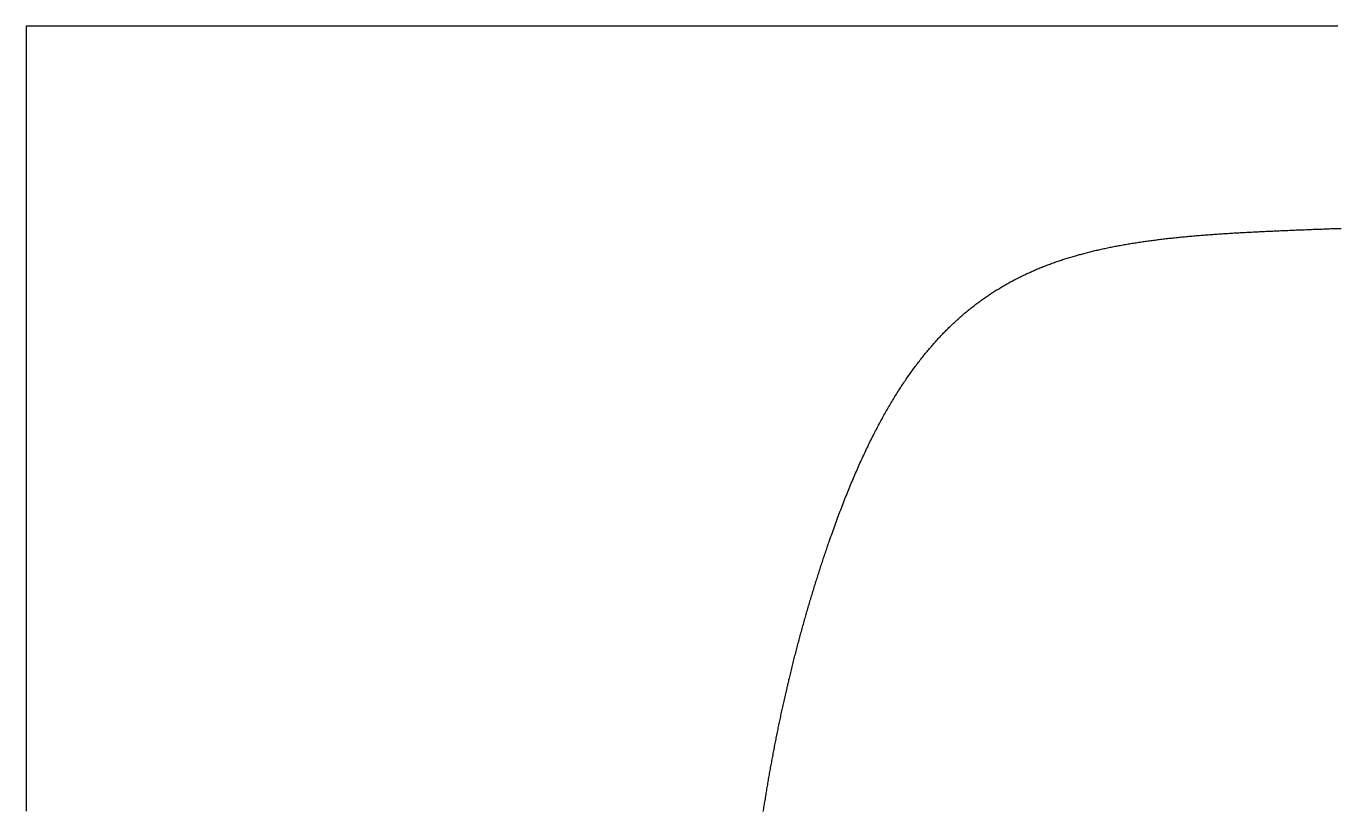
# Model space of a CAD drawing. Header units: metres. Extents: x -45 to 45, y -108 to 108.
# Drawn here: x -45.32 to 0, y 81.27 to 108.36 of the extents above; entities that cross this region are included whole.
import ezdxf

# ---------------------------------------------------------------- set-up
doc = ezdxf.new("R2010")
doc.units = ezdxf.units.M

msp = doc.modelspace()

# ---------------------------------------------------------------- linework, layer by layer
for points in [[(0, 108.36), (-0.05, 108.36), (-0.1, 108.36), (-0.15, 108.36), (-0.2, 108.36), (-0.25, 108.36), (-0.3, 108.36), (-0.35, 108.36), (-0.4, 108.36), (-0.45, 108.36), (-0.5, 108.36), (-0.55, 108.36), (-0.6, 108.36), (-0.65, 108.36), (-0.7, 108.36), (-0.75, 108.36), (-0.8, 108.36), (-0.85, 108.36), (-0.9, 108.36), (-0.95, 108.36), (-1, 108.36), (-1.05, 108.36), (-1.1, 108.36), (-1.15, 108.36), (-1.2, 108.36), (-1.25, 108.36), (-1.3, 108.36), (-1.35, 108.36), (-1.4, 108.36), (-1.451, 108.36), (-1.501, 108.36), (-1.551, 108.36), (-1.601, 108.36), (-1.651, 108.36), (-1.701, 108.36), (-1.751, 108.36), (-1.801, 108.36), (-1.851, 108.36), (-1.901, 108.36), (-1.951, 108.36), (-2.001, 108.36), (-2.051, 108.36), (-2.101, 108.36), (-2.151, 108.36), (-2.201, 108.36), (-2.251, 108.36), (-2.301, 108.36), (-2.351, 108.36), (-2.401, 108.36), (-2.451, 108.36), (-2.501, 108.36), (-2.551, 108.36), (-2.601, 108.36), (-2.651, 108.36), (-2.701, 108.36), (-2.751, 108.36), (-2.801, 108.36), (-2.851, 108.36), (-2.901, 108.36), (-2.951, 108.36), (-3.001, 108.36), (-3.051, 108.36), (-3.101, 108.36), (-3.151, 108.36), (-3.201, 108.36), (-3.251, 108.36), (-3.301, 108.36), (-3.351, 108.36), (-3.401, 108.36), (-3.451, 108.36), (-3.501, 108.36), (-3.551, 108.36), (-3.601, 108.36), (-3.651, 108.36), (-3.701, 108.36), (-3.751, 108.36), (-3.801, 108.36), (-3.851, 108.36), (-3.901, 108.36), (-3.951, 108.36), (-4.001, 108.36), (-4.051, 108.36), (-4.101, 108.36), (-4.151, 108.36), (-4.201, 108.36), (-4.252, 108.36), (-4.302, 108.36), (-4.352, 108.36), (-4.402, 108.36), (-4.452, 108.36), (-4.502, 108.36), (-4.552, 108.36), (-4.602, 108.36), (-4.652, 108.36), (-4.702, 108.36), (-4.752, 108.36), (-4.802, 108.36), (-4.852, 108.36), (-4.902, 108.36), (-4.952, 108.36), (-5.002, 108.36), (-5.052, 108.36), (-5.102, 108.36), (-5.152, 108.36), (-5.202, 108.36), (-5.252, 108.36), (-5.302, 108.36), (-5.352, 108.36), (-5.402, 108.36), (-5.452, 108.36), (-5.502, 108.36), (-5.552, 108.36), (-5.602, 108.36), (-5.652, 108.36), (-5.702, 108.36), (-5.752, 108.36), (-5.802, 108.36), (-5.852, 108.36), (-5.902, 108.36), (-5.952, 108.36), (-6.002, 108.36), (-6.052, 108.36), (-6.102, 108.36), (-6.152, 108.36), (-6.202, 108.36), (-6.252, 108.36), (-6.302, 108.36), (-6.352, 108.36), (-6.402, 108.36), (-6.452, 108.36), (-6.502, 108.36), (-6.552, 108.36), (-6.602, 108.36), (-6.652, 108.36), (-6.702, 108.36), (-6.752, 108.36), (-6.802, 108.36), (-6.852, 108.36), (-6.902, 108.36), (-6.952, 108.36), (-7.002, 108.36), (-7.052, 108.36), (-7.103, 108.36), (-7.153, 108.36), (-7.203, 108.36), (-7.253, 108.36), (-7.303, 108.36), (-7.353, 108.36), (-7.403, 108.36), (-7.453, 108.36), (-7.503, 108.36), (-7.553, 108.36), (-7.603, 108.36), (-7.653, 108.36), (-7.703, 108.36), (-7.753, 108.36), (-7.803, 108.36), (-7.853, 108.36), (-7.903, 108.36), (-7.953, 108.36), (-8.003, 108.36), (-8.053, 108.36), (-8.103, 108.36), (-8.153, 108.36), (-8.203, 108.36), (-8.253, 108.36), (-8.303, 108.36), (-8.353, 108.36), (-8.403, 108.36), (-8.453, 108.36), (-8.503, 108.36), (-8.553, 108.36), (-8.603, 108.36), (-8.653, 108.36), (-8.703, 108.36), (-8.753, 108.36), (-8.803, 108.36), (-8.853, 108.36), (-8.903, 108.36), (-8.953, 108.36), (-9.003, 108.36), (-9.053, 108.36), (-9.103, 108.36), (-9.153, 108.36), (-9.203, 108.36), (-9.253, 108.36), (-9.303, 108.36), (-9.353, 108.36), (-9.403, 108.36), (-9.453, 108.36), (-9.503, 108.36), (-9.553, 108.36), (-9.603, 108.36), (-9.653, 108.36), (-9.703, 108.36), (-9.753, 108.36), (-9.803, 108.36), (-9.853, 108.36), (-9.904, 108.36), (-9.954, 108.36), (-10.004, 108.36), (-10.054, 108.36), (-10.104, 108.36), (-10.154, 108.36), (-10.204, 108.36), (-10.254, 108.36), (-10.304, 108.36), (-10.354, 108.36), (-10.404, 108.36), (-10.454, 108.36), (-10.504, 108.36), (-10.554, 108.36), (-10.604, 108.36), (-10.654, 108.36), (-10.704, 108.36), (-10.754, 108.36), (-10.804, 108.36), (-10.854, 108.36), (-10.904, 108.36), (-10.954, 108.36), (-11.004, 108.36), (-11.054, 108.36), (-11.104, 108.36), (-11.154, 108.36), (-11.204, 108.36), (-11.254, 108.36), (-11.304, 108.36), (-11.354, 108.36), (-11.404, 108.36), (-11.454, 108.36), (-11.504, 108.36), (-11.554, 108.36), (-11.604, 108.36), (-11.654, 108.36), (-11.704, 108.36), (-11.754, 108.36), (-11.804, 108.36), (-11.854, 108.36), (-11.904, 108.36), (-11.954, 108.36), (-12.004, 108.36), (-12.054, 108.36), (-12.104, 108.36), (-12.154, 108.36), (-12.204, 108.36), (-12.254, 108.36), (-12.304, 108.36), (-12.354, 108.36), (-12.404, 108.36), (-12.454, 108.36), (-12.504, 108.36), (-12.554, 108.36), (-12.604, 108.36), (-12.654, 108.36), (-12.704, 108.36), (-12.755, 108.36), (-12.805, 108.36), (-12.855, 108.36), (-12.905, 108.36), (-12.955, 108.36), (-13.005, 108.36), (-13.055, 108.36), (-13.105, 108.36), (-13.155, 108.36), (-13.205, 108.36), (-13.255, 108.36), (-13.305, 108.36), (-13.355, 108.36), (-13.405, 108.36), (-13.455, 108.36), (-13.505, 108.36), (-13.555, 108.36), (-13.605, 108.36), (-13.655, 108.36), (-13.705, 108.36), (-13.755, 108.36), (-13.805, 108.36), (-13.855, 108.36), (-13.905, 108.36), (-13.955, 108.36), (-14.005, 108.36), (-14.055, 108.36), (-14.105, 108.36), (-14.155, 108.36), (-14.205, 108.36), (-14.255, 108.36), (-14.305, 108.36), (-14.355, 108.36), (-14.405, 108.36), (-14.455, 108.36), (-14.505, 108.36), (-14.555, 108.36), (-14.605, 108.36), (-14.655, 108.36), (-14.705, 108.36), (-14.755, 108.36), (-14.805, 108.36), (-14.855, 108.36), (-14.905, 108.36), (-14.955, 108.36), (-15.005, 108.36), (-15.055, 108.36), (-15.105, 108.36), (-15.155, 108.36), (-15.205, 108.36), (-15.255, 108.36), (-15.305, 108.36), (-15.355, 108.36), (-15.405, 108.36), (-15.455, 108.36), (-15.505, 108.36), (-15.556, 108.36), (-15.606, 108.36), (-15.656, 108.36), (-15.706, 108.36), (-15.756, 108.36), (-15.806, 108.36), (-15.856, 108.36), (-15.906, 108.36), (-15.956, 108.36), (-16.006, 108.36), (-16.056, 108.36), (-16.106, 108.36), (-16.156, 108.36), (-16.206, 108.36), (-16.256, 108.36), (-16.306, 108.36), (-16.356, 108.36), (-16.406, 108.36), (-16.456, 108.36), (-16.506, 108.36), (-16.556, 108.36), (-16.606, 108.36), (-16.656, 108.36), (-16.706, 108.36), (-16.756, 108.36), (-16.806, 108.36), (-16.856, 108.36), (-16.906, 108.36), (-16.956, 108.36), (-17.006, 108.36), (-17.056, 108.36), (-17.106, 108.36), (-17.156, 108.36), (-17.206, 108.36), (-17.256, 108.36), (-17.306, 108.36), (-17.356, 108.36), (-17.406, 108.36), (-17.456, 108.36), (-17.506, 108.36), (-17.556, 108.36), (-17.606, 108.36), (-17.656, 108.36), (-17.706, 108.36), (-17.756, 108.36), (-17.806, 108.36), (-17.856, 108.36), (-17.906, 108.36), (-17.956, 108.36), (-18.006, 108.36), (-18.056, 108.36), (-18.106, 108.36), (-18.156, 108.36), (-18.206, 108.36), (-18.256, 108.36), (-18.306, 108.36), (-18.356, 108.36), (-18.407, 108.36), (-18.457, 108.36), (-18.507, 108.36), (-18.557, 108.36), (-18.607, 108.36), (-18.657, 108.36), (-18.707, 108.36), (-18.757, 108.36), (-18.807, 108.36), (-18.857, 108.36), (-18.907, 108.36), (-18.957, 108.36), (-19.007, 108.36), (-19.057, 108.36), (-19.107, 108.36), (-19.157, 108.36), (-19.207, 108.36), (-19.257, 108.36), (-19.307, 108.36), (-19.357, 108.36), (-19.407, 108.36), (-19.457, 108.36), (-19.507, 108.36), (-19.557, 108.36), (-19.607, 108.36), (-19.657, 108.36), (-19.707, 108.36), (-19.757, 108.36), (-19.807, 108.36), (-19.857, 108.36), (-19.907, 108.36), (-19.957, 108.36), (-20.007, 108.36), (-20.057, 108.36), (-20.107, 108.36), (-20.157, 108.36), (-20.207, 108.36), (-20.257, 108.36), (-20.307, 108.36), (-20.357, 108.36), (-20.407, 108.36), (-20.457, 108.36), (-20.507, 108.36), (-20.557, 108.36), (-20.607, 108.36), (-20.657, 108.36), (-20.707, 108.36), (-20.757, 108.36), (-20.807, 108.36), (-20.857, 108.36), (-20.907, 108.36), (-20.957, 108.36), (-21.007, 108.36), (-21.057, 108.36), (-21.107, 108.36), (-21.157, 108.36), (-21.208, 108.36), (-21.258, 108.36), (-21.308, 108.36), (-21.358, 108.36), (-21.408, 108.36), (-21.458, 108.36), (-21.508, 108.36), (-21.558, 108.36), (-21.608, 108.36), (-21.658, 108.36), (-21.708, 108.36), (-21.758, 108.36), (-21.808, 108.36), (-21.858, 108.36), (-21.908, 108.36), (-21.958, 108.36), (-22.008, 108.36), (-22.058, 108.36), (-22.108, 108.36), (-22.158, 108.36), (-22.208, 108.36), (-22.258, 108.36), (-22.308, 108.36), (-22.358, 108.36), (-22.408, 108.36), (-22.458, 108.36), (-22.508, 108.36), (-22.558, 108.36), (-22.608, 108.36), (-22.658, 108.36), (-22.708, 108.36), (-22.758, 108.36), (-22.808, 108.36), (-22.858, 108.36), (-22.908, 108.36), (-22.958, 108.36), (-23.008, 108.36), (-23.058, 108.36), (-23.108, 108.36), (-23.158, 108.36), (-23.208, 108.36), (-23.258, 108.36), (-23.308, 108.36), (-23.358, 108.36), (-23.408, 108.36), (-23.458, 108.36), (-23.508, 108.36), (-23.558, 108.36), (-23.608, 108.36), (-23.658, 108.36), (-23.708, 108.36), (-23.758, 108.36), (-23.808, 108.36), (-23.858, 108.36), (-23.908, 108.36), (-23.958, 108.36), (-24.009, 108.36), (-24.059, 108.36), (-24.109, 108.36), (-24.159, 108.36), (-24.209, 108.36), (-24.259, 108.36), (-24.309, 108.36), (-24.359, 108.36), (-24.409, 108.36), (-24.459, 108.36), (-24.509, 108.36), (-24.559, 108.36), (-24.609, 108.36), (-24.659, 108.36), (-24.709, 108.36), (-24.759, 108.36), (-24.809, 108.36), (-24.859, 108.36), (-24.909, 108.36), (-24.959, 108.36), (-25.009, 108.36), (-25.059, 108.36), (-25.109, 108.36), (-25.159, 108.36), (-25.209, 108.36), (-25.259, 108.36), (-25.309, 108.36), (-25.359, 108.36), (-25.409, 108.36), (-25.459, 108.36), (-25.509, 108.36), (-25.559, 108.36), (-25.609, 108.36), (-25.659, 108.36), (-25.709, 108.36), (-25.759, 108.36), (-25.809, 108.36), (-25.859, 108.36), (-25.909, 108.36), (-25.959, 108.36), (-26.009, 108.36), (-26.059, 108.36), (-26.109, 108.36), (-26.159, 108.36), (-26.209, 108.36), (-26.259, 108.36), (-26.309, 108.36), (-26.359, 108.36), (-26.409, 108.36), (-26.459, 108.36), (-26.509, 108.36), (-26.559, 108.36), (-26.609, 108.36), (-26.659, 108.36), (-26.709, 108.36), (-26.759, 108.36), (-26.809, 108.36), (-26.86, 108.36), (-26.91, 108.36), (-26.96, 108.36), (-27.01, 108.36), (-27.06, 108.36), (-27.11, 108.36), (-27.16, 108.36), (-27.21, 108.36), (-27.26, 108.36), (-27.31, 108.36), (-27.36, 108.36), (-27.41, 108.36), (-27.46, 108.36), (-27.51, 108.36), (-27.56, 108.36), (-27.61, 108.36), (-27.66, 108.36), (-27.71, 108.36), (-27.76, 108.36), (-27.81, 108.36), (-27.86, 108.36), (-27.91, 108.36), (-27.96, 108.36), (-28.01, 108.36), (-28.06, 108.36), (-28.11, 108.36), (-28.16, 108.36), (-28.21, 108.36), (-28.26, 108.36), (-28.31, 108.36), (-28.36, 108.36), (-28.41, 108.36), (-28.46, 108.36), (-28.51, 108.36), (-28.56, 108.36), (-28.61, 108.36), (-28.66, 108.36), (-28.71, 108.36), (-28.76, 108.36), (-28.81, 108.36), (-28.86, 108.36), (-28.91, 108.36), (-28.96, 108.36), (-29.01, 108.36), (-29.06, 108.36), (-29.11, 108.36), (-29.16, 108.36), (-29.21, 108.36), (-29.26, 108.36), (-29.31, 108.36), (-29.36, 108.36), (-29.41, 108.36), (-29.46, 108.36), (-29.51, 108.36), (-29.56, 108.36), (-29.61, 108.36), (-29.661, 108.36), (-29.711, 108.36), (-29.761, 108.36), (-29.811, 108.36), (-29.861, 108.36), (-29.911, 108.36), (-29.961, 108.36), (-30.011, 108.36), (-30.061, 108.36), (-30.111, 108.36), (-30.161, 108.36), (-30.211, 108.36), (-30.261, 108.36), (-30.311, 108.36), (-30.361, 108.36), (-30.411, 108.36), (-30.461, 108.36), (-30.511, 108.36), (-30.561, 108.36), (-30.611, 108.36), (-30.661, 108.36), (-30.711, 108.36), (-30.761, 108.36), (-30.811, 108.36), (-30.861, 108.36), (-30.911, 108.36), (-30.961, 108.36), (-31.011, 108.36), (-31.061, 108.36), (-31.111, 108.36), (-31.161, 108.36), (-31.211, 108.36), (-31.261, 108.36), (-31.311, 108.36), (-31.361, 108.36), (-31.411, 108.36), (-31.461, 108.36), (-31.511, 108.36), (-31.561, 108.36), (-31.611, 108.36), (-31.661, 108.36), (-31.711, 108.36), (-31.761, 108.36), (-31.811, 108.36), (-31.861, 108.36), (-31.911, 108.36), (-31.961, 108.36), (-32.011, 108.36), (-32.061, 108.36), (-32.111, 108.36), (-32.161, 108.36), (-32.211, 108.36), (-32.261, 108.36), (-32.311, 108.36), (-32.361, 108.36), (-32.411, 108.36), (-32.461, 108.36), (-32.512, 108.36), (-32.562, 108.36), (-32.612, 108.36), (-32.662, 108.36), (-32.712, 108.36), (-32.762, 108.36), (-32.812, 108.36), (-32.862, 108.36), (-32.912, 108.36), (-32.962, 108.36), (-33.012, 108.36), (-33.062, 108.36), (-33.112, 108.36), (-33.162, 108.36), (-33.212, 108.36), (-33.262, 108.36), (-33.312, 108.36), (-33.362, 108.36), (-33.412, 108.36), (-33.462, 108.36), (-33.512, 108.36), (-33.562, 108.36), (-33.612, 108.36), (-33.662, 108.36), (-33.712, 108.36), (-33.762, 108.36), (-33.812, 108.36), (-33.862, 108.36), (-33.912, 108.36), (-33.962, 108.36), (-34.012, 108.36), (-34.062, 108.36), (-34.112, 108.36), (-34.162, 108.36), (-34.212, 108.36), (-34.262, 108.36), (-34.312, 108.36), (-34.362, 108.36), (-34.412, 108.36), (-34.462, 108.36), (-34.512, 108.36), (-34.562, 108.36), (-34.612, 108.36), (-34.662, 108.36), (-34.712, 108.36), (-34.762, 108.36), (-34.812, 108.36), (-34.862, 108.36), (-34.912, 108.36), (-34.962, 108.36), (-35.012, 108.36), (-35.062, 108.36), (-35.112, 108.36), (-35.162, 108.36), (-35.212, 108.36), (-35.262, 108.36), (-35.313, 108.36), (-35.363, 108.36), (-35.413, 108.36), (-35.463, 108.36), (-35.513, 108.36), (-35.563, 108.36), (-35.613, 108.36), (-35.663, 108.36), (-35.713, 108.36), (-35.763, 108.36), (-35.813, 108.36), (-35.863, 108.36), (-35.913, 108.36), (-35.963, 108.36), (-36.013, 108.36), (-36.063, 108.36), (-36.113, 108.36), (-36.163, 108.36), (-36.213, 108.36), (-36.263, 108.36), (-36.313, 108.36), (-36.363, 108.36), (-36.413, 108.36), (-36.463, 108.36), (-36.513, 108.36), (-36.563, 108.36), (-36.613, 108.36), (-36.663, 108.36), (-36.713, 108.36), (-36.763, 108.36), (-36.813, 108.36), (-36.863, 108.36), (-36.913, 108.36), (-36.963, 108.36), (-37.013, 108.36), (-37.063, 108.36), (-37.113, 108.36), (-37.163, 108.36), (-37.213, 108.36), (-37.263, 108.36), (-37.313, 108.36), (-37.363, 108.36), (-37.413, 108.36), (-37.463, 108.36), (-37.513, 108.36), (-37.563, 108.36), (-37.613, 108.36), (-37.663, 108.36), (-37.713, 108.36), (-37.763, 108.36), (-37.813, 108.36), (-37.863, 108.36), (-37.913, 108.36), (-37.963, 108.36), (-38.013, 108.36), (-38.063, 108.36), (-38.113, 108.36), (-38.164, 108.36), (-38.214, 108.36), (-38.264, 108.36), (-38.314, 108.36), (-38.364, 108.36), (-38.414, 108.36), (-38.464, 108.36), (-38.514, 108.36), (-38.564, 108.36), (-38.614, 108.36), (-38.664, 108.36), (-38.714, 108.36), (-38.764, 108.36), (-38.814, 108.36), (-38.864, 108.36), (-38.914, 108.36), (-38.964, 108.36), (-39.014, 108.36), (-39.064, 108.36), (-39.114, 108.36), (-39.164, 108.36), (-39.214, 108.36), (-39.264, 108.36), (-39.314, 108.36), (-39.364, 108.36), (-39.414, 108.36), (-39.464, 108.36), (-39.514, 108.36), (-39.564, 108.36), (-39.614, 108.36), (-39.664, 108.36), (-39.714, 108.36), (-39.764, 108.36), (-39.814, 108.36), (-39.864, 108.36), (-39.914, 108.36), (-39.964, 108.36), (-40.014, 108.36), (-40.064, 108.36), (-40.114, 108.36), (-40.164, 108.36), (-40.214, 108.36), (-40.264, 108.36), (-40.314, 108.36), (-40.364, 108.36), (-40.414, 108.36), (-40.464, 108.36), (-40.514, 108.36), (-40.564, 108.36), (-40.614, 108.36), (-40.664, 108.36), (-40.714, 108.36), (-40.764, 108.36), (-40.814, 108.36), (-40.864, 108.36), (-40.914, 108.36), (-40.965, 108.36), (-41.015, 108.36), (-41.065, 108.36), (-41.115, 108.36), (-41.165, 108.36), (-41.215, 108.36), (-41.265, 108.36), (-41.315, 108.36), (-41.365, 108.36), (-41.415, 108.36), (-41.465, 108.36), (-41.515, 108.36), (-41.565, 108.36), (-41.615, 108.36), (-41.665, 108.36), (-41.715, 108.36), (-41.765, 108.36), (-41.815, 108.36), (-41.865, 108.36), (-41.915, 108.36), (-41.965, 108.36), (-42.015, 108.36), (-42.065, 108.36), (-42.115, 108.36), (-42.165, 108.36), (-42.215, 108.36), (-42.265, 108.36), (-42.315, 108.36), (-42.365, 108.36), (-42.415, 108.36), (-42.465, 108.36), (-42.515, 108.36), (-42.565, 108.36), (-42.615, 108.36), (-42.665, 108.36), (-42.715, 108.36), (-42.765, 108.36), (-42.815, 108.36), (-42.865, 108.36), (-42.915, 108.36), (-42.965, 108.36), (-43.015, 108.36), (-43.065, 108.36), (-43.115, 108.36), (-43.165, 108.36), (-43.215, 108.36), (-43.265, 108.36), (-43.315, 108.36), (-43.365, 108.36), (-43.415, 108.36), (-43.465, 108.36), (-43.515, 108.36), (-43.565, 108.36), (-43.615, 108.36), (-43.665, 108.36), (-43.715, 108.36), (-43.765, 108.36), (-43.816, 108.36), (-43.866, 108.36), (-43.916, 108.36), (-43.966, 108.36), (-44.016, 108.36), (-44.066, 108.36), (-44.116, 108.36), (-44.166, 108.36), (-44.216, 108.36), (-44.266, 108.36), (-44.316, 108.36), (-44.366, 108.36), (-44.416, 108.36), (-44.466, 108.36), (-44.516, 108.36), (-44.566, 108.36), (-44.616, 108.36), (-44.666, 108.36), (-44.716, 108.36), (-44.766, 108.36), (-44.816, 108.36), (-44.866, 108.36), (-44.916, 108.36), (-44.966, 108.36), (-45.016, 108.36), (-45.066, 108.36), (-45.116, 108.36), (-45.166, 108.36), (-45.216, 108.36), (-45.266, 108.36), (-45.316, 108.36)], [(-45.316, 108.36), (-45.316, 108.31), (-45.316, 108.26), (-45.316, 108.21), (-45.316, 108.16), (-45.316, 108.11), (-45.316, 108.06), (-45.316, 108.01), (-45.316, 107.96), (-45.316, 107.91), (-45.316, 107.86), (-45.316, 107.81), (-45.316, 107.76), (-45.316, 107.71), (-45.316, 107.66), (-45.316, 107.61), (-45.316, 107.56), (-45.316, 107.51), (-45.316, 107.46), (-45.316, 107.41), (-45.316, 107.36), (-45.316, 107.31), (-45.316, 107.26), (-45.316, 107.21), (-45.316, 107.16), (-45.316, 107.11), (-45.316, 107.06), (-45.316, 107.01), (-45.316, 106.96), (-45.316, 106.91), (-45.316, 106.86), (-45.316, 106.81), (-45.316, 106.76), (-45.316, 106.71), (-45.316, 106.66), (-45.316, 106.61), (-45.316, 106.56), (-45.316, 106.51), (-45.316, 106.46), (-45.316, 106.41), (-45.316, 106.36), (-45.316, 106.31), (-45.316, 106.26), (-45.316, 106.21), (-45.316, 106.16), (-45.316, 106.11), (-45.316, 106.06), (-45.316, 106.01), (-45.316, 105.96), (-45.316, 105.91), (-45.316, 105.86), (-45.316, 105.81), (-45.316, 105.76), (-45.316, 105.71), (-45.316, 105.66), (-45.316, 105.61), (-45.316, 105.56), (-45.316, 105.51), (-45.316, 105.46), (-45.316, 105.41), (-45.316, 105.36), (-45.316, 105.31), (-45.316, 105.26), (-45.316, 105.21), (-45.316, 105.16), (-45.316, 105.11), (-45.316, 105.06), (-45.316, 105.01), (-45.316, 104.96), (-45.316, 104.91), (-45.316, 104.86), (-45.316, 104.81), (-45.316, 104.76), (-45.316, 104.71), (-45.316, 104.66), (-45.316, 104.61), (-45.316, 104.56), (-45.316, 104.51), (-45.316, 104.46), (-45.316, 104.41), (-45.316, 104.36), (-45.316, 104.31), (-45.316, 104.26), (-45.316, 104.21), (-45.316, 104.16), (-45.316, 104.11), (-45.316, 104.06), (-45.316, 104.01), (-45.316, 103.96), (-45.316, 103.91), (-45.316, 103.86), (-45.316, 103.81), (-45.316, 103.76), (-45.316, 103.71), (-45.316, 103.66), (-45.316, 103.61), (-45.316, 103.56), (-45.316, 103.51), (-45.316, 103.46), (-45.316, 103.41), (-45.316, 103.36), (-45.316, 103.31), (-45.316, 103.26), (-45.316, 103.21), (-45.316, 103.16), (-45.316, 103.11), (-45.316, 103.06), (-45.316, 103.01), (-45.316, 102.96), (-45.316, 102.91), (-45.316, 102.86), (-45.316, 102.81), (-45.316, 102.76), (-45.316, 102.71), (-45.316, 102.66), (-45.316, 102.61), (-45.316, 102.56), (-45.316, 102.51), (-45.316, 102.46), (-45.316, 102.41), (-45.316, 102.36), (-45.316, 102.31), (-45.316, 102.26), (-45.316, 102.21), (-45.316, 102.16), (-45.316, 102.11), (-45.316, 102.06), (-45.316, 102.01), (-45.316, 101.96), (-45.316, 101.91), (-45.316, 101.86), (-45.316, 101.81), (-45.316, 101.76), (-45.316, 101.71), (-45.316, 101.66), (-45.316, 101.61), (-45.316, 101.56), (-45.316, 101.51), (-45.316, 101.46), (-45.316, 101.41), (-45.316, 101.36), (-45.316, 101.31), (-45.316, 101.26), (-45.316, 101.21), (-45.316, 101.16), (-45.316, 101.11), (-45.316, 101.06), (-45.316, 101.01), (-45.316, 100.96), (-45.316, 100.91), (-45.316, 100.86), (-45.316, 100.81), (-45.316, 100.76), (-45.316, 100.71), (-45.316, 100.66), (-45.316, 100.61), (-45.316, 100.56), (-45.316, 100.51), (-45.316, 100.46), (-45.316, 100.41), (-45.316, 100.36), (-45.316, 100.31), (-45.316, 100.26), (-45.316, 100.21), (-45.316, 100.16), (-45.316, 100.11), (-45.316, 100.06), (-45.316, 100.01), (-45.316, 99.96), (-45.316, 99.91), (-45.316, 99.86), (-45.316, 99.81), (-45.316, 99.76), (-45.316, 99.71), (-45.316, 99.66), (-45.316, 99.61), (-45.316, 99.56), (-45.316, 99.51), (-45.316, 99.46), (-45.316, 99.41), (-45.316, 99.36), (-45.316, 99.31), (-45.316, 99.26), (-45.316, 99.21), (-45.316, 99.16), (-45.316, 99.11), (-45.316, 99.06), (-45.316, 99.01), (-45.316, 98.96), (-45.316, 98.91), (-45.316, 98.86), (-45.316, 98.81), (-45.316, 98.76), (-45.316, 98.71), (-45.316, 98.66), (-45.316, 98.61), (-45.316, 98.56), (-45.316, 98.51), (-45.316, 98.46), (-45.316, 98.41), (-45.316, 98.36), (-45.316, 98.31), (-45.316, 98.26), (-45.316, 98.21), (-45.316, 98.16), (-45.316, 98.11), (-45.316, 98.059), (-45.316, 98.009), (-45.316, 97.959), (-45.316, 97.909), (-45.316, 97.859), (-45.316, 97.809), (-45.316, 97.759), (-45.316, 97.709), (-45.316, 97.659), (-45.316, 97.609), (-45.316, 97.559), (-45.316, 97.509), (-45.316, 97.459), (-45.316, 97.409), (-45.316, 97.359), (-45.316, 97.309), (-45.316, 97.259), (-45.316, 97.209), (-45.316, 97.159), (-45.316, 97.109), (-45.316, 97.059), (-45.316, 97.009), (-45.316, 96.959), (-45.316, 96.909), (-45.316, 96.859), (-45.316, 96.809), (-45.316, 96.759), (-45.316, 96.709), (-45.316, 96.659), (-45.316, 96.609), (-45.316, 96.559), (-45.316, 96.509), (-45.316, 96.459), (-45.316, 96.409), (-45.316, 96.359), (-45.316, 96.309), (-45.316, 96.259), (-45.316, 96.209), (-45.316, 96.159), (-45.316, 96.109), (-45.316, 96.059), (-45.316, 96.009), (-45.316, 95.959), (-45.316, 95.909), (-45.316, 95.859), (-45.316, 95.809), (-45.316, 95.759), (-45.316, 95.709), (-45.316, 95.659), (-45.316, 95.609), (-45.316, 95.559), (-45.316, 95.509), (-45.316, 95.459), (-45.316, 95.409), (-45.316, 95.359), (-45.316, 95.309), (-45.316, 95.259), (-45.316, 95.209), (-45.316, 95.159), (-45.316, 95.109), (-45.316, 95.059), (-45.316, 95.009), (-45.316, 94.959), (-45.316, 94.909), (-45.316, 94.859), (-45.316, 94.809), (-45.316, 94.759), (-45.316, 94.709), (-45.316, 94.659), (-45.316, 94.609), (-45.316, 94.559), (-45.316, 94.509), (-45.316, 94.459), (-45.316, 94.409), (-45.316, 94.359), (-45.316, 94.309), (-45.316, 94.259), (-45.316, 94.209), (-45.316, 94.159), (-45.316, 94.109), (-45.316, 94.059), (-45.316, 94.009), (-45.316, 93.959), (-45.316, 93.909), (-45.316, 93.859), (-45.316, 93.809), (-45.316, 93.759), (-45.316, 93.709), (-45.316, 93.659), (-45.316, 93.609), (-45.316, 93.559), (-45.316, 93.509), (-45.316, 93.459), (-45.316, 93.409), (-45.316, 93.359), (-45.316, 93.309), (-45.316, 93.259), (-45.316, 93.209), (-45.316, 93.159), (-45.316, 93.109), (-45.316, 93.059), (-45.316, 93.009), (-45.316, 92.959), (-45.316, 92.909), (-45.316, 92.859), (-45.316, 92.809), (-45.316, 92.759), (-45.316, 92.709), (-45.316, 92.659), (-45.316, 92.609), (-45.316, 92.559), (-45.316, 92.509), (-45.316, 92.459), (-45.316, 92.409), (-45.316, 92.359), (-45.316, 92.309), (-45.316, 92.259), (-45.316, 92.209), (-45.316, 92.159), (-45.316, 92.109), (-45.316, 92.059), (-45.316, 92.009), (-45.316, 91.959), (-45.316, 91.909), (-45.316, 91.859), (-45.316, 91.809), (-45.316, 91.759), (-45.316, 91.709), (-45.316, 91.659), (-45.316, 91.609), (-45.316, 91.559), (-45.316, 91.509), (-45.316, 91.459), (-45.316, 91.409), (-45.316, 91.359), (-45.316, 91.309), (-45.316, 91.259), (-45.316, 91.209), (-45.316, 91.159), (-45.316, 91.109), (-45.316, 91.059), (-45.316, 91.009), (-45.316, 90.959), (-45.316, 90.909), (-45.316, 90.859), (-45.316, 90.809), (-45.316, 90.759), (-45.316, 90.709), (-45.316, 90.659), (-45.316, 90.609), (-45.316, 90.559), (-45.316, 90.509), (-45.316, 90.459), (-45.316, 90.409), (-45.316, 90.359), (-45.316, 90.309), (-45.316, 90.259), (-45.316, 90.209), (-45.316, 90.159), (-45.316, 90.109), (-45.316, 90.059), (-45.316, 90.009), (-45.316, 89.959), (-45.316, 89.909), (-45.316, 89.859), (-45.316, 89.809), (-45.316, 89.759), (-45.316, 89.709), (-45.316, 89.659), (-45.316, 89.609), (-45.316, 89.559), (-45.316, 89.509), (-45.316, 89.459), (-45.316, 89.409), (-45.316, 89.359), (-45.316, 89.309), (-45.316, 89.259), (-45.316, 89.209), (-45.316, 89.159), (-45.316, 89.109), (-45.316, 89.059), (-45.316, 89.009), (-45.316, 88.959), (-45.316, 88.909), (-45.316, 88.859), (-45.316, 88.809), (-45.316, 88.759), (-45.316, 88.709), (-45.316, 88.659), (-45.316, 88.609), (-45.316, 88.559), (-45.316, 88.509), (-45.316, 88.459), (-45.316, 88.409), (-45.316, 88.359), (-45.316, 88.309), (-45.316, 88.259), (-45.316, 88.209), (-45.316, 88.159), (-45.316, 88.109), (-45.316, 88.059), (-45.316, 88.009), (-45.316, 87.959), (-45.316, 87.909), (-45.316, 87.859), (-45.316, 87.809), (-45.316, 87.758), (-45.316, 87.708), (-45.316, 87.658), (-45.316, 87.608), (-45.316, 87.558), (-45.316, 87.508), (-45.316, 87.458), (-45.316, 87.408), (-45.316, 87.358), (-45.316, 87.308), (-45.316, 87.258), (-45.316, 87.208), (-45.316, 87.158), (-45.316, 87.108), (-45.316, 87.058), (-45.316, 87.008), (-45.316, 86.958), (-45.316, 86.908), (-45.316, 86.858), (-45.316, 86.808), (-45.316, 86.758), (-45.316, 86.708), (-45.316, 86.658), (-45.316, 86.608), (-45.316, 86.558), (-45.316, 86.508), (-45.316, 86.458), (-45.316, 86.408), (-45.316, 86.358), (-45.316, 86.308), (-45.316, 86.258), (-45.316, 86.208), (-45.316, 86.158), (-45.316, 86.108), (-45.316, 86.058), (-45.316, 86.008), (-45.316, 85.958), (-45.316, 85.908), (-45.316, 85.858), (-45.316, 85.808), (-45.316, 85.758), (-45.316, 85.708), (-45.316, 85.658), (-45.316, 85.608), (-45.316, 85.558), (-45.316, 85.508), (-45.316, 85.458), (-45.316, 85.408), (-45.316, 85.358), (-45.316, 85.308), (-45.316, 85.258), (-45.316, 85.208), (-45.316, 85.158), (-45.316, 85.108), (-45.316, 85.058), (-45.316, 85.008), (-45.316, 84.958), (-45.316, 84.908), (-45.316, 84.858), (-45.316, 84.808), (-45.316, 84.758), (-45.316, 84.708), (-45.316, 84.658), (-45.316, 84.608), (-45.316, 84.558), (-45.316, 84.508), (-45.316, 84.458), (-45.316, 84.408), (-45.316, 84.358), (-45.316, 84.308), (-45.316, 84.258), (-45.316, 84.208), (-45.316, 84.158), (-45.316, 84.108), (-45.316, 84.058), (-45.316, 84.008), (-45.316, 83.958), (-45.316, 83.908), (-45.316, 83.858), (-45.316, 83.808), (-45.316, 83.758), (-45.316, 83.708), (-45.316, 83.658), (-45.316, 83.608), (-45.316, 83.558), (-45.316, 83.508), (-45.316, 83.458), (-45.316, 83.408), (-45.316, 83.358), (-45.316, 83.308), (-45.316, 83.258), (-45.316, 83.208), (-45.316, 83.158), (-45.316, 83.108), (-45.316, 83.058), (-45.316, 83.008), (-45.316, 82.958), (-45.316, 82.908), (-45.316, 82.858), (-45.316, 82.808), (-45.316, 82.758), (-45.316, 82.708), (-45.316, 82.658), (-45.316, 82.608), (-45.316, 82.558), (-45.316, 82.508), (-45.316, 82.458), (-45.316, 82.408), (-45.316, 82.358), (-45.316, 82.308), (-45.316, 82.258), (-45.316, 82.208), (-45.316, 82.158), (-45.316, 82.108), (-45.316, 82.058), (-45.316, 82.008), (-45.316, 81.958), (-45.316, 81.908), (-45.316, 81.858), (-45.316, 81.808), (-45.316, 81.758), (-45.316, 81.708), (-45.316, 81.658), (-45.316, 81.608), (-45.316, 81.558), (-45.316, 81.508), (-45.316, 81.458), (-45.316, 81.408), (-45.316, 81.358), (-45.316, 81.308), (-45.316, 81.258)], [(-17.557, 90.608), (-17.534, 90.676), (-17.51, 90.744), (-17.486, 90.811), (-17.463, 90.878), (-17.439, 90.945), (-17.415, 91.011), (-17.391, 91.078), (-17.367, 91.144), (-17.343, 91.209), (-17.319, 91.274), (-17.295, 91.339), (-17.271, 91.404), (-17.247, 91.469), (-17.223, 91.533), (-17.199, 91.597), (-17.175, 91.66), (-17.15, 91.724), (-17.126, 91.787), (-17.102, 91.849), (-17.077, 91.912), (-17.053, 91.974), (-17.029, 92.036), (-17.004, 92.097), (-16.98, 92.159), (-16.955, 92.22), (-16.931, 92.28), (-16.906, 92.341), (-16.882, 92.401), (-16.857, 92.461), (-16.832, 92.521), (-16.808, 92.58), (-16.783, 92.639), (-16.758, 92.698), (-16.733, 92.757), (-16.708, 92.815), (-16.683, 92.873), (-16.658, 92.931), (-16.633, 92.988), (-16.608, 93.045), (-16.583, 93.102), (-16.558, 93.159), (-16.533, 93.215), (-16.508, 93.271), (-16.483, 93.327), (-16.457, 93.383), (-16.432, 93.438), (-16.407, 93.493), (-16.381, 93.548), (-16.356, 93.602), (-16.33, 93.656), (-16.305, 93.71), (-16.279, 93.764), (-16.254, 93.818), (-16.228, 93.871), (-16.202, 93.924), (-16.176, 93.976), (-16.151, 94.029), (-16.125, 94.081), (-16.099, 94.133), (-16.073, 94.184), (-16.047, 94.236), (-16.021, 94.287), (-15.995, 94.338), (-15.969, 94.388), (-15.943, 94.439), (-15.917, 94.489), (-15.89, 94.539), (-15.864, 94.588), (-15.838, 94.638), (-15.811, 94.687), (-15.785, 94.736), (-15.758, 94.784), (-15.732, 94.833), (-15.705, 94.881), (-15.679, 94.929), (-15.652, 94.976), (-15.625, 95.024), (-15.598, 95.071), (-15.572, 95.118), (-15.545, 95.164), (-15.518, 95.211), (-15.491, 95.257), (-15.464, 95.303), (-15.437, 95.348), (-15.41, 95.394), (-15.382, 95.439), (-15.355, 95.484), (-15.328, 95.529), (-15.301, 95.573), (-15.273, 95.617), (-15.246, 95.661), (-15.218, 95.705), (-15.191, 95.749), (-15.163, 95.792), (-15.136, 95.835), (-15.108, 95.878), (-15.08, 95.92), (-15.052, 95.963), (-15.024, 96.005), (-14.997, 96.047), (-14.969, 96.088), (-14.941, 96.13), (-14.912, 96.171), (-14.884, 96.212), (-14.856, 96.253), (-14.828, 96.293), (-14.8, 96.334), (-14.771, 96.374), (-14.743, 96.414), (-14.714, 96.453), (-14.686, 96.493), (-14.657, 96.532), (-14.629, 96.571), (-14.6, 96.609), (-14.571, 96.648), (-14.542, 96.686), (-14.514, 96.724), (-14.485, 96.762), (-14.456, 96.8), (-14.427, 96.837), (-14.397, 96.875), (-14.368, 96.912), (-14.339, 96.948), (-14.31, 96.985), (-14.28, 97.021), (-14.251, 97.057), (-14.222, 97.093), (-14.192, 97.129), (-14.162, 97.165), (-14.133, 97.2), (-14.103, 97.235), (-14.073, 97.27), (-14.043, 97.304), (-14.014, 97.339), (-13.984, 97.373), (-13.954, 97.407), (-13.923, 97.441), (-13.893, 97.475), (-13.863, 97.508), (-13.833, 97.541), (-13.802, 97.574), (-13.772, 97.607), (-13.742, 97.64), (-13.711, 97.672), (-13.68, 97.705), (-13.65, 97.737), (-13.619, 97.768), (-13.588, 97.8), (-13.557, 97.831), (-13.526, 97.863), (-13.495, 97.894), (-13.464, 97.925), (-13.433, 97.955), (-13.402, 97.986), (-13.371, 98.016), (-13.339, 98.046), (-13.308, 98.076), (-13.277, 98.105), (-13.245, 98.135), (-13.213, 98.164), (-13.182, 98.193), (-13.15, 98.222), (-13.118, 98.251), (-13.086, 98.28), (-13.054, 98.308), (-13.022, 98.336), (-12.99, 98.364), (-12.958, 98.392), (-12.926, 98.419), (-12.894, 98.447), (-12.861, 98.474), (-12.829, 98.501), (-12.796, 98.528), (-12.764, 98.555), (-12.731, 98.581), (-12.698, 98.608), (-12.665, 98.634), (-12.633, 98.66), (-12.6, 98.686), (-12.567, 98.711), (-12.533, 98.737), (-12.5, 98.762), (-12.467, 98.787), (-12.434, 98.812), (-12.4, 98.837), (-12.367, 98.861), (-12.333, 98.886), (-12.3, 98.91), (-12.266, 98.934), (-12.232, 98.958), (-12.198, 98.982), (-12.164, 99.005), (-12.13, 99.029), (-12.096, 99.052), (-12.062, 99.075), (-12.028, 99.098), (-11.994, 99.121), (-11.959, 99.143), (-11.925, 99.165), (-11.89, 99.188), (-11.856, 99.21), (-11.821, 99.232), (-11.786, 99.253), (-11.751, 99.275), (-11.716, 99.296), (-11.681, 99.318), (-11.646, 99.339), (-11.611, 99.36), (-11.576, 99.381), (-11.54, 99.401), (-11.505, 99.422), (-11.47, 99.442), (-11.434, 99.462), (-11.398, 99.482), (-11.363, 99.502), (-11.327, 99.522), (-11.291, 99.541), (-11.255, 99.561), (-11.219, 99.58), (-11.183, 99.599), (-11.146, 99.618), (-11.11, 99.637), (-11.074, 99.655), (-11.037, 99.674), (-11.001, 99.692), (-10.964, 99.711), (-10.927, 99.729), (-10.89, 99.746), (-10.853, 99.764), (-10.816, 99.782), (-10.779, 99.799), (-10.742, 99.817), (-10.705, 99.834), (-10.668, 99.851), (-10.63, 99.868), (-10.593, 99.885), (-10.555, 99.901), (-10.517, 99.918), (-10.48, 99.934), (-10.442, 99.95), (-10.404, 99.967), (-10.366, 99.983), (-10.328, 99.998), (-10.289, 100.014), (-10.251, 100.03), (-10.213, 100.045), (-10.174, 100.06), (-10.136, 100.076), (-10.097, 100.091), (-10.058, 100.105), (-10.019, 100.12), (-9.98, 100.135), (-9.941, 100.149), (-9.902, 100.164), (-9.863, 100.178), (-9.824, 100.192), (-9.784, 100.206), (-9.745, 100.22), (-9.705, 100.234), (-9.666, 100.247), (-9.626, 100.261), (-9.586, 100.274), (-9.546, 100.288), (-9.506, 100.301), (-9.466, 100.314), (-9.426, 100.327), (-9.385, 100.34), (-9.345, 100.352), (-9.304, 100.365), (-9.264, 100.377), (-9.223, 100.39), (-9.182, 100.402), (-9.141, 100.414), (-9.1, 100.426), (-9.059, 100.438), (-9.018, 100.449), (-8.977, 100.461), (-8.936, 100.473), (-8.894, 100.484), (-8.852, 100.495), (-8.811, 100.507), (-8.769, 100.518), (-8.727, 100.529), (-8.685, 100.539), (-8.643, 100.55), (-8.601, 100.561), (-8.559, 100.571), (-8.516, 100.582), (-8.474, 100.592), (-8.431, 100.602), (-8.389, 100.613), (-8.346, 100.623), (-8.303, 100.633), (-8.26, 100.642), (-8.217, 100.652), (-8.174, 100.662), (-8.131, 100.671), (-8.087, 100.681), (-8.044, 100.69), (-8, 100.699), (-7.957, 100.708), (-7.913, 100.718), (-7.869, 100.727), (-7.825, 100.735), (-7.781, 100.744), (-7.737, 100.753), (-7.693, 100.761), (-7.648, 100.77), (-7.604, 100.778), (-7.559, 100.787), (-7.514, 100.795), (-7.47, 100.803), (-7.425, 100.811), (-7.38, 100.819), (-7.335, 100.827), (-7.289, 100.835), (-7.244, 100.842), (-7.199, 100.85), (-7.153, 100.857), (-7.107, 100.865), (-7.062, 100.872), (-7.016, 100.88), (-6.97, 100.887), (-6.924, 100.894), (-6.878, 100.901), (-6.831, 100.908), (-6.785, 100.915), (-6.738, 100.922), (-6.692, 100.928), (-6.645, 100.935), (-6.598, 100.942), (-6.551, 100.948), (-6.504, 100.954), (-6.457, 100.961), (-6.41, 100.967), (-6.362, 100.973), (-6.315, 100.979), (-6.267, 100.985), (-6.219, 100.991), (-6.172, 100.997), (-6.124, 101.003), (-6.076, 101.009), (-6.027, 101.015), (-5.979, 101.02), (-5.931, 101.026), (-5.882, 101.031), (-5.834, 101.037), (-5.785, 101.042), (-5.736, 101.048), (-5.687, 101.053), (-5.638, 101.058), (-5.589, 101.063), (-5.54, 101.068), (-5.49, 101.073), (-5.441, 101.078), (-5.391, 101.083), (-5.341, 101.088), (-5.291, 101.093), (-5.241, 101.097), (-5.191, 101.102), (-5.141, 101.107), (-5.091, 101.111), (-5.04, 101.116), (-4.99, 101.12), (-4.939, 101.125), (-4.888, 101.129), (-4.837, 101.133), (-4.786, 101.137), (-4.735, 101.142), (-4.684, 101.146), (-4.632, 101.15), (-4.581, 101.154), (-4.529, 101.158), (-4.477, 101.162), (-4.425, 101.166), (-4.373, 101.169), (-4.321, 101.173), (-4.269, 101.177), (-4.217, 101.181), (-4.164, 101.184), (-4.112, 101.188), (-4.059, 101.192), (-4.006, 101.195), (-3.953, 101.199), (-3.9, 101.202), (-3.847, 101.205), (-3.793, 101.209), (-3.74, 101.212), (-3.686, 101.216), (-3.633, 101.219), (-3.579, 101.222), (-3.525, 101.225), (-3.471, 101.228), (-3.417, 101.231), (-3.362, 101.235), (-3.308, 101.238), (-3.253, 101.241), (-3.198, 101.244), (-3.144, 101.247), (-3.089, 101.25), (-3.034, 101.252), (-2.978, 101.255), (-2.923, 101.258), (-2.868, 101.261), (-2.812, 101.264), (-2.756, 101.267), (-2.7, 101.269), (-2.644, 101.272), (-2.588, 101.275), (-2.532, 101.277), (-2.476, 101.28), (-2.419, 101.283), (-2.363, 101.285), (-2.306, 101.288), (-2.249, 101.29), (-2.192, 101.293), (-2.135, 101.296), (-2.078, 101.298), (-2.02, 101.301), (-1.963, 101.303), (-1.905, 101.305), (-1.847, 101.308), (-1.789, 101.31), (-1.731, 101.313), (-1.673, 101.315), (-1.615, 101.318), (-1.556, 101.32), (-1.498, 101.322), (-1.439, 101.325), (-1.38, 101.327), (-1.321, 101.329), (-1.262, 101.332), (-1.203, 101.334), (-1.144, 101.336), (-1.084, 101.339), (-1.024, 101.341), (-0.965, 101.343), (-0.905, 101.346), (-0.845, 101.348), (-0.784, 101.35), (-0.724, 101.352), (-0.664, 101.355), (-0.603, 101.357), (-0.542, 101.359), (-0.482, 101.361), (-0.421, 101.364), (-0.359, 101.366), (-0.298, 101.368), (-0.237, 101.371), (-0.175, 101.373), (-0.113, 101.375)], [(-0.113, 101.375), (-0.057, 101.375), (0, 101.375), (0.057, 101.375), (0.113, 101.375)], [(-19.848, 81.239), (-19.84, 81.288), (-19.832, 81.337), (-19.825, 81.386), (-19.817, 81.435), (-19.809, 81.484), (-19.802, 81.532), (-19.794, 81.581), (-19.786, 81.63), (-19.778, 81.679), (-19.77, 81.728), (-19.762, 81.777), (-19.754, 81.826), (-19.746, 81.875), (-19.738, 81.924), (-19.73, 81.973), (-19.722, 82.022), (-19.714, 82.071), (-19.706, 82.12), (-19.697, 82.169), (-19.689, 82.218), (-19.681, 82.267), (-19.672, 82.316), (-19.664, 82.365), (-19.655, 82.414), (-19.647, 82.463), (-19.638, 82.512), (-19.629, 82.561), (-19.621, 82.61), (-19.612, 82.659), (-19.603, 82.708), (-19.595, 82.757), (-19.586, 82.806), (-19.577, 82.855), (-19.568, 82.904), (-19.559, 82.953), (-19.55, 83.002), (-19.541, 83.051), (-19.532, 83.1), (-19.523, 83.149), (-19.513, 83.198), (-19.504, 83.247), (-19.495, 83.296), (-19.486, 83.345), (-19.476, 83.394), (-19.467, 83.443), (-19.457, 83.492), (-19.448, 83.541), (-19.438, 83.59), (-19.429, 83.639), (-19.419, 83.688), (-19.409, 83.737), (-19.4, 83.786), (-19.39, 83.835), (-19.38, 83.884), (-19.37, 83.933), (-19.36, 83.982), (-19.35, 84.031), (-19.34, 84.08), (-19.33, 84.129), (-19.32, 84.178), (-19.31, 84.227), (-19.3, 84.276), (-19.29, 84.325), (-19.279, 84.374), (-19.269, 84.423), (-19.259, 84.472), (-19.248, 84.521), (-19.238, 84.57), (-19.227, 84.619), (-19.217, 84.668), (-19.206, 84.717), (-19.196, 84.766), (-19.185, 84.815), (-19.174, 84.864), (-19.163, 84.913), (-19.153, 84.962), (-19.142, 85.011), (-19.131, 85.06), (-19.12, 85.109), (-19.109, 85.158), (-19.098, 85.207), (-19.086, 85.256), (-19.075, 85.305), (-19.064, 85.354), (-19.053, 85.403), (-19.041, 85.452), (-19.03, 85.501), (-19.019, 85.55), (-19.007, 85.599), (-18.996, 85.648), (-18.984, 85.697), (-18.972, 85.746), (-18.961, 85.795), (-18.949, 85.844), (-18.937, 85.893), (-18.925, 85.942), (-18.914, 85.991), (-18.902, 86.04), (-18.89, 86.089), (-18.878, 86.138), (-18.866, 86.187), (-18.853, 86.237), (-18.841, 86.286), (-18.829, 86.335), (-18.817, 86.384), (-18.804, 86.433), (-18.792, 86.482), (-18.78, 86.531), (-18.767, 86.58), (-18.755, 86.629), (-18.742, 86.678), (-18.729, 86.727), (-18.717, 86.776), (-18.704, 86.825), (-18.691, 86.874), (-18.678, 86.923), (-18.665, 86.972), (-18.652, 87.021), (-18.639, 87.07), (-18.626, 87.119), (-18.613, 87.169), (-18.6, 87.218), (-18.587, 87.267), (-18.574, 87.316), (-18.56, 87.365), (-18.547, 87.414), (-18.533, 87.463), (-18.52, 87.512), (-18.506, 87.561), (-18.493, 87.61), (-18.479, 87.659), (-18.465, 87.708), (-18.452, 87.757), (-18.438, 87.807), (-18.424, 87.856), (-18.41, 87.905), (-18.396, 87.954), (-18.382, 88.003), (-18.368, 88.052), (-18.354, 88.101), (-18.34, 88.15), (-18.325, 88.199), (-18.311, 88.248), (-18.297, 88.298), (-18.282, 88.347), (-18.268, 88.396), (-18.253, 88.445), (-18.239, 88.494), (-18.224, 88.543), (-18.209, 88.592), (-18.195, 88.641), (-18.18, 88.69), (-18.165, 88.74), (-18.15, 88.789), (-18.135, 88.838), (-18.12, 88.887), (-18.105, 88.936), (-18.09, 88.985), (-18.075, 89.034), (-18.059, 89.084), (-18.044, 89.133), (-18.029, 89.182), (-18.013, 89.231), (-17.998, 89.28), (-17.982, 89.329), (-17.967, 89.378), (-17.951, 89.428), (-17.935, 89.477), (-17.919, 89.526), (-17.904, 89.575), (-17.888, 89.624), (-17.872, 89.673), (-17.856, 89.723), (-17.84, 89.772), (-17.824, 89.821), (-17.807, 89.87), (-17.791, 89.919), (-17.775, 89.969), (-17.758, 90.018), (-17.742, 90.067), (-17.726, 90.116), (-17.709, 90.165), (-17.692, 90.215), (-17.676, 90.264), (-17.659, 90.313), (-17.642, 90.362), (-17.625, 90.411), (-17.609, 90.461), (-17.592, 90.51), (-17.575, 90.559), (-17.557, 90.608)]]:
    msp.add_lwpolyline(points)

doc.saveas('drawing.dxf')
